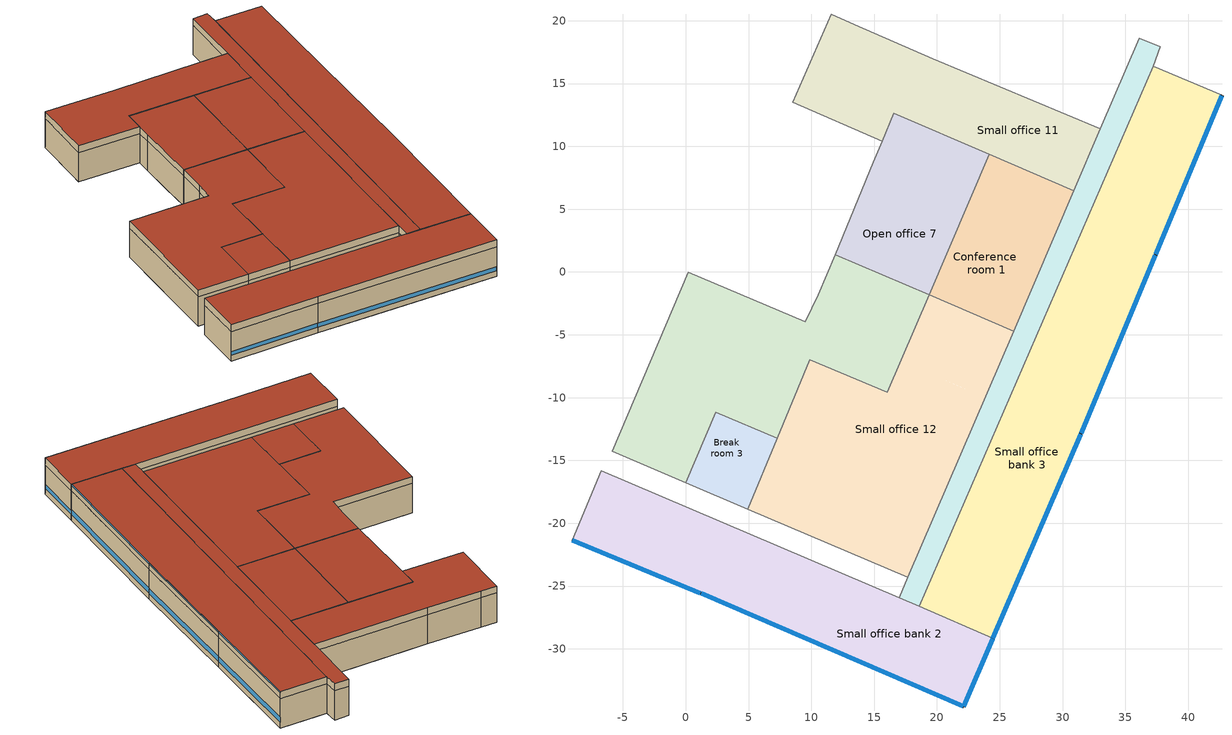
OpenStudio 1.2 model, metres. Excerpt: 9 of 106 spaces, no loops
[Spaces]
Small office bank 2
 floor to Small office 3: 2.82,-19.9 10.25,-23.06 7.92,-28.48 1.19,-25.58 2.3,-22.98 1.66,-22.65 z4.88
 floor to Corridor 1: -6.54,-15.92 -2.31,-17.71 -3.48,-20.49 -7.67,-18.67 z4.88
 floor to Storage 1: 10.25,-23.06 16.99,-25.92 24.44,-29.17 22.12,-34.59 7.92,-28.48 z4.88
 floor to Waiting area: -2.31,-17.71 2.82,-19.9 1.66,-22.65 -3.48,-20.49 z4.88
 floor to Legal corridor: -6.72,-15.84 -6.54,-15.92 -7.67,-18.67 -7.88,-18.58 z4.88
 floor ground: -7.88,-18.58 -7.67,-18.67 -3.48,-20.49 1.66,-22.65 2.3,-22.98 1.19,-25.58 -9.05,-21.34 z4.88
 wall outside: -9.05,-21.34 1.19,-25.58 22.12,-34.59 24.44,-29.17 z4.88:8.84; -9.05,-21.34 1.19,-25.58 22.12,-34.59 24.44,-29.17 z8.84:9.75
 wall to Corridor 4: 16.99,-25.92 -6.72,-15.84 z4.88:8.84; 16.99,-25.92 -6.72,-15.84 z8.84:9.75
 wall to Corridor 3: 18.61,-26.63 16.99,-25.92 z4.88:8.84; 18.61,-26.63 16.99,-25.92 z8.84:9.75
 wall to Small office bank 3: 24.44,-29.17 18.61,-26.63 z4.88:8.84; 24.44,-29.17 18.61,-26.63 z8.84:9.75
 wall to Open office 3: -6.72,-15.84 -9.05,-21.34 z4.88:8.84; -6.72,-15.84 -9.05,-21.34 z8.84:9.75
 window (Dbl Blue 6mm/6mm Air): 22.14,-34.56 24.43,-29.2 / 1.22,-25.59 22.09,-34.58 / -9.02,-21.35 1.15,-25.56 z5.64:6.14
 roof outside: -9.05,-21.34 1.19,-25.58 22.12,-34.59 24.44,-29.17 18.61,-26.63 16.99,-25.92 -6.72,-15.84 z9.75
Small office bank 3
 floor to Open office travel: 37.21,16.39 38.31,15.92 32.94,3.28 31.75,3.78 z4.88
 floor to Loading dock 1: 29.41,-1.63 32.25,-2.86 28.49,-11.6 31.47,-12.89 28.18,-20.51 22.34,-17.99 z4.88
 floor to Storage 1: 22.34,-17.99 28.18,-20.51 24.44,-29.17 18.61,-26.63 z4.88
 floor to Corridor 2: 33.8,5.3 38.25,3.41 37.4,1.36 34.59,2.57 32.25,-2.86 29.41,-1.63 31.75,3.78 32.94,3.28 z4.88
 floor ground: 34.59,2.57 37.4,1.36 31.47,-12.89 28.49,-11.6 z4.88
 floor to 170: 38.31,15.92 42.69,14.07 38.25,3.41 33.8,5.3 z4.88
 wall outside: 24.44,-29.17 31.47,-12.89 37.4,1.36 42.69,14.07 z4.88:8.84; 24.44,-29.17 31.47,-12.89 37.4,1.36 42.69,14.07 z8.84:9.75
 wall to Corridor 3: 37.21,16.39 18.61,-26.63 z4.88:8.84; 37.21,16.39 18.61,-26.63 z8.84:9.75
 wall to Open office bank 3: 42.69,14.07 37.21,16.39 z4.88:8.84; 42.69,14.07 37.21,16.39 z8.84:9.75
 window (Dbl Blue 6mm/6mm Air): 37.41,1.39 42.68,14.04 / 24.45,-29.14 31.45,-12.92 / 31.48,-12.85 37.39,1.33 z9.57:9.73; 37.41,1.39 42.68,14.04 / 31.48,-12.85 37.39,1.33 / 24.45,-29.14 31.45,-12.92 z5.64:6.31
 roof outside: 24.44,-29.17 31.47,-12.89 37.4,1.36 42.69,14.07 37.21,16.39 18.61,-26.63 z9.75
Corridor 3
 floor to Open office travel: 36.12,18.61 37.79,17.93 37.21,16.39 31.75,3.78 30.05,4.49 z4.88
 floor to Large conference: 23.4,-11 23.87,-11.21 21.17,-17.49 20.7,-17.3 z4.88
 floor to 171: 23.83,-9.99 24.31,-10.2 23.87,-11.21 23.4,-11 z4.88
 floor to Travel office: 27.73,-0.91 28.22,-1.12 24.31,-10.2 23.83,-9.99 z4.88
 floor to Loading dock 1: 28.22,-1.12 29.41,-1.63 22.34,-17.99 21.17,-17.49 z4.88
 floor to Corridor 2: 30.05,4.49 31.75,3.78 29.41,-1.63 28.22,-1.12 27.73,-0.91 z4.88
 floor to Storage 1: 20.7,-17.3 21.17,-17.49 22.34,-17.99 18.61,-26.63 16.99,-25.92 z4.88
 wall to Corridor 4: 17.68,-24.31 16.99,-25.92 z4.88:8.84; 17.68,-24.31 16.99,-25.92 z8.84:9.75
 wall to Small office 12: 26.1,-4.71 17.68,-24.31 z4.88:8.84; 26.1,-4.71 17.68,-24.31 z8.84:9.75
 wall to Conference room 1: 30.91,6.48 26.1,-4.71 z4.88:8.84; 30.91,6.48 26.1,-4.71 z8.84:9.75
 wall to Small office 11: 33.02,11.39 30.91,6.48 z4.88:8.84; 33.02,11.39 30.91,6.48 z8.84:9.75
 wall to Small office 10: 36.12,18.61 33.02,11.39 z4.88:8.84; 36.12,18.61 33.02,11.39 z8.84:9.75
 wall to Open office bank 3: 37.21,16.39 37.79,17.93 36.12,18.61 z4.88:8.84; 37.21,16.39 37.79,17.93 36.12,18.61 z8.84:9.75
 roof outside: 18.61,-26.63 37.21,16.39 37.79,17.93 36.12,18.61 33.02,11.39 30.91,6.48 26.1,-4.71 17.68,-24.31 16.99,-25.92 z9.75
Small office 11
 floor to Open office travel: 21.77,16.09 33.02,11.39 30.91,6.48 19.77,11.27 21.21,14.75 z4.88
 floor to Main corridor: 11.6,20.5 13.48,19.68 10.54,12.66 8.58,13.55 9.04,14.66 z4.88
 floor to Downstairs restroom: 9.04,14.66 8.58,13.55 8.56,13.55 z4.88
 floor to Retires office: 16.64,16.67 21.21,14.75 19.77,11.27 16.58,12.64 15.69,10.51 14.3,11.08 z4.88
 floor to Main break room: 12.88,18.24 16.64,16.67 14.3,11.08 10.54,12.66 z4.88
 floor to AF reserves: 13.48,19.68 19.67,16.97 21.77,16.09 21.21,14.75 12.88,18.24 z4.88
 floor to Central 2 story lobby: 8.56,13.55 8.58,13.55 10.54,12.66 15.69,10.51 15.64,10.39 8.54,13.5 z4.88
 wall to Upstairs restroom: 11.6,20.5 8.54,13.5 z4.88:8.84; 11.6,20.5 8.54,13.5 z8.84:9.75
 wall to Open office 6: 13.45,19.69 11.6,20.5 z4.88:8.84; 13.45,19.69 11.6,20.5 z8.84:9.75
 wall to Ahu 2 room: 19.67,16.97 13.45,19.69 z4.88:8.84; 19.67,16.97 13.45,19.69 z8.84:9.75
 wall to Small office 10: 33.02,11.39 19.67,16.97 z4.88:8.84; 33.02,11.39 19.67,16.97 z8.84:9.75
 wall to Conference room 1: 24.18,9.37 30.91,6.48 z4.88:8.84; 24.18,9.37 30.91,6.48 z8.84:9.75
 wall to Open office 7: 15.64,10.39 16.58,12.64 24.18,9.37 z4.88:8.84; 15.64,10.39 16.58,12.64 24.18,9.37 z8.84:9.75
 wall to Corridor 6: 8.54,13.5 15.64,10.39 z4.88:8.84; 8.54,13.5 15.64,10.39 z8.84:9.75
 roof outside: 15.64,10.39 16.58,12.64 24.18,9.37 30.91,6.48 33.02,11.39 19.67,16.97 13.45,19.69 11.6,20.5 8.54,13.5 z9.75
Conference room 1
 floor to Open office travel: 24.18,9.37 30.91,6.48 30.05,4.49 23.3,7.32 z4.88
 floor to Travel office: 22.77,6.08 27.61,4.07 25.82,-0.09 27.73,-0.91 26.1,-4.71 19.38,-1.81 z4.88
 floor to Corridor 2: 23.3,7.32 30.05,4.49 27.73,-0.91 25.82,-0.09 27.61,4.07 22.77,6.08 z4.88
 wall to Small office 12: 19.38,-1.81 26.1,-4.71 z4.88:8.84; 19.38,-1.81 26.1,-4.71 z8.84:9.75
 wall to Open office 7: 24.18,9.37 19.38,-1.81 z4.88:8.84; 24.18,9.37 19.38,-1.81 z8.84:9.75
 roof outside: 30.91,6.48 24.18,9.37 19.38,-1.81 26.1,-4.71 z9.75
Open office 7
 floor to Open office travel: 19.77,11.27 24.18,9.37 23.3,7.32 18.89,9.16 z4.88
 floor to Rm 151: 15.15,9.23 18.37,7.9 16.66,3.79 13.45,5.12 14.95,8.74 z4.88
 floor to Retires office: 16.58,12.64 19.77,11.27 18.89,9.16 15.69,10.51 z4.88
 floor to Travel office: 18.37,7.9 22.77,6.08 19.38,-1.81 11.92,1.39 13.45,5.12 16.66,3.79 z4.88
 floor to Corridor 2: 18.89,9.16 23.3,7.32 22.77,6.08 18.37,7.9 z4.88
 floor to Central 2 story lobby: 15.69,10.51 18.89,9.16 18.37,7.9 15.15,9.23 z4.88
 wall to Upstairs corridor: 14.95,8.74 11.92,1.39 z4.88:8.84; 14.95,8.74 11.92,1.39 z8.84:9.75
 wall to Corridor 6: 15.64,10.39 14.95,8.74 z4.88:8.84; 15.64,10.39 14.95,8.74 z8.84:9.75
 wall to Open office 8: 11.92,1.39 19.38,-1.81 z4.88:8.84; 11.92,1.39 19.38,-1.81 z8.84:9.75
 roof outside: 19.38,-1.81 24.18,9.37 16.58,12.64 15.64,10.39 14.95,8.74 11.92,1.39 z9.75
Small office 12
 floor to Small office 3: 5.5,-17.5 11.53,-20.1 10.95,-21.44 4.93,-18.88 z4.88
 floor to Large conference: 11.69,-7.74 16.04,-9.59 16.67,-8.11 23.4,-11 20.7,-17.3 18.7,-16.48 9.67,-12.61 z4.88
 floor to Small office 4: 6.57,-14.94 9.83,-16.29 12.62,-17.57 11.53,-20.1 5.5,-17.5 z4.88
 floor to 171: 17.11,-7.1 23.83,-9.99 23.4,-11 16.67,-8.11 z4.88
 floor to Travel office: 19.38,-1.81 26.1,-4.71 23.83,-9.99 21.7,-9.07 17.11,-7.1 z4.88
 floor to Small office 1: 7.85,-11.86 9.67,-12.61 18.7,-16.48 17.48,-19.46 12.62,-17.57 9.83,-16.29 10.52,-14.62 7.27,-13.27 z4.88
 floor to Restroom: 7.27,-13.27 10.52,-14.62 9.83,-16.29 6.57,-14.94 z4.88
 floor to Storage 1: 18.7,-16.48 20.7,-17.3 17.68,-24.31 10.95,-21.44 12.62,-17.57 17.48,-19.46 z4.88
 floor to Office 171: 9.89,-6.98 11.69,-7.74 9.67,-12.61 7.85,-11.86 z4.88
 wall to Break room 3: 7.28,-13.24 4.93,-18.88 z4.88:8.84; 7.28,-13.24 4.93,-18.88 z8.84:9.75
 wall to Open office 8: 19.38,-1.81 16.04,-9.59 9.89,-6.98 7.28,-13.24 z4.88:8.84; 19.38,-1.81 16.04,-9.59 9.89,-6.98 7.28,-13.24 z8.84:9.75
 wall to Corridor 4: 4.93,-18.88 17.68,-24.31 z4.88:8.84; 4.93,-18.88 17.68,-24.31 z8.84:9.75
 roof outside: 17.68,-24.31 26.1,-4.71 19.38,-1.81 16.04,-9.59 9.89,-6.98 7.28,-13.24 4.93,-18.88 z9.75
Open office 8
 floor to Corridor 1: 0.4,-0.09 0.61,-0.18 2.23,-0.87 -0.25,-7.14 -2.09,-11.04 -3.25,-13.72 -1.03,-14.68 -1.63,-16.09 -5.86,-14.29 -4.1,-10.32 -2.25,-6.19 z4.88
 floor to Waiting area: -1.03,-14.68 0.6,-15.38 0.01,-16.79 -1.63,-16.09 z4.88
 floor to Deliberation: 0.21,-0.01 0.4,-0.09 -1.26,-3.91 -2.25,-6.19 -2.39,-6.13 z4.88
 floor to Open office 1: 1.37,-3.04 6.69,-5.15 6.1,-6.65 8.07,-7.43 6.95,-10.12 -0.25,-7.14 z4.88
 floor to Small office 2: -0.25,-7.14 2.21,-8.16 0.47,-12.16 -2.09,-11.04 z4.88
 floor to Large conference: 12.31,-6.24 16.67,-8.11 16.04,-9.59 11.69,-7.74 z4.88
 floor to 171: 11.78,1.08 14.83,-0.18 12.74,-5.22 17.11,-7.1 16.67,-8.11 12.31,-6.24 11.27,-5.78 12.13,-3.53 10.09,-2.76 10.53,-1.83 z4.88
 floor to Travel office: 11.92,1.39 19.38,-1.81 17.11,-7.1 12.74,-5.22 14.83,-0.18 11.78,1.08 z4.88
 floor to Mech room: 2.23,-0.87 9.5,-3.96 8.07,-7.43 6.1,-6.65 6.69,-5.15 1.37,-3.04 z4.88
 floor to Small office 1: 6.47,-11.28 7.85,-11.86 7.28,-13.24 5.9,-12.66 z4.88
 floor to Break room 1: -2.09,-11.04 0.47,-12.16 -0.68,-14.83 -3.25,-13.72 z4.88
 floor to Open office 2: 2.21,-8.16 6.95,-10.12 5.9,-12.66 2.4,-11.17 0.6,-15.38 -0.68,-14.83 z4.88
 floor to Break room 2: -2.39,-6.13 -2.25,-6.19 -4.1,-10.32 -4.16,-10.29 z4.88
 floor to Office 171: 10.09,-2.76 12.13,-3.53 11.27,-5.78 12.31,-6.24 11.69,-7.74 9.89,-6.98 7.85,-11.86 6.47,-11.28 9.5,-3.96 9.52,-3.97 z4.88
 floor to Small office 5: -4.16,-10.29 -4.1,-10.32 -5.86,-14.29 z4.88
 wall to Break room 3: 0.01,-16.79 2.4,-11.17 7.28,-13.24 z4.88:8.84; 0.01,-16.79 2.4,-11.17 7.28,-13.24 z8.84:9.75
 wall to Corridor 4: -5.86,-14.29 0.01,-16.79 z4.88:8.84; -5.86,-14.29 0.01,-16.79 z8.84:9.75
 wall to Upstairs corridor: 11.92,1.39 10.53,-1.83 9.52,-3.97 0.21,-0.01 -5.86,-14.29 z4.88:8.84; 11.92,1.39 10.53,-1.83 9.52,-3.97 0.21,-0.01 -5.86,-14.29 z8.84:9.75
 roof outside: 11.92,1.39 10.53,-1.83 9.52,-3.97 0.21,-0.01 -5.86,-14.29 0.01,-16.79 2.4,-11.17 7.28,-13.24 9.89,-6.98 16.04,-9.59 19.38,-1.81 z9.75
Break room 3
 floor to Small office 3: 4.1,-16.89 5.5,-17.5 4.93,-18.88 3.51,-18.28 z4.88
 floor to Waiting area: 0.6,-15.38 4.1,-16.89 3.51,-18.28 0.01,-16.79 z4.88
 floor to Small office 4: 5.19,-14.37 6.57,-14.94 5.5,-17.5 4.1,-16.89 z4.88
 floor to Small office 1: 5.9,-12.66 7.28,-13.24 7.27,-13.27 5.88,-12.7 z4.88
 floor to Open office 2: 2.4,-11.17 5.9,-12.66 5.19,-14.37 4.1,-16.89 0.6,-15.38 z4.88
 floor to Restroom: 5.88,-12.7 7.27,-13.27 6.57,-14.94 5.19,-14.37 z4.88
 wall to Corridor 4: 0.01,-16.79 4.93,-18.88 z4.88:8.84; 0.01,-16.79 4.93,-18.88 z8.84:9.75
 roof outside: 4.93,-18.88 7.28,-13.24 2.4,-11.17 0.01,-16.79 z9.75
[Site]
Building 662 final: Latitude {deg}=30.067; Longitude {deg}=-85.567; Time Zone {hr}=-6; Elevation {m}=5
[SizingPeriod:DesignDay] Barometric Pressure {Pa}=101241; Sky Clearness=0; Rain Indicator=0; Snow Indicator=0; Day of Month=21; Daylight Saving Time Indicator=0; Dry-Bulb Temperature Range Modifier Type=DefaultMultipliers
Name | Maximum Dry-Bulb Temperature {C} | Daily Dry-Bulb Temperature Range {deltaC} | Humidity Indicating Conditions at Maximum Dry-Bulb {BasedOnField A3} | Wind Speed {m/s} | Wind Direction {deg} | Month | Day Type | Humidity Indicating Type | Solar Model Indicator | ASHRAE Taub | ASHRAE Taud
Tyndall Afb Ann Hum_n 99.6% Condns DP=>MCDB | 3.9 | 0 | -9.8 | 4 | 0 | 1 | WinterDesignDay | Dewpoint | ASHRAEClearSky
Tyndall Afb Ann Clg .4% Condns DB=>MWB | 32.9 | 7 | 25.8 | 3.9 | 240 | 7 | SummerDesignDay | Wetbulb | ASHRAETau | 0.519 | 1.937
Tyndall Afb Ann Htg 99.6% Condns DB | 0 | 0 | 0 | 4 | 0 | 1 | WinterDesignDay | Wetbulb | ASHRAEClearSky
Tyndall Afb Ann Clg .4% Condns Enth=>MDB | 30.9 | 7 | 88400 | 3.9 | 240 | 7 | SummerDesignDay | Enthalpy | ASHRAETau | 0.519 | 1.937
[Building]
Building 662: Default Construction Set=Default Construction Set 1; Default Schedule Set=Default Schedule Set 1
[ClimateZones]
Climate Zone Institution Name 1=ASHRAE; Climate Zone Document Name 1=ANSI/ASHRAE Standard 169; Climate Zone Document Year 1=2006; Climate Zone Institution Name 2=CEC; Climate Zone Document Name 2=California Climate Zone Descriptions; Climate Zone Document Year 2=1995
[Construction]
SLAB-ON-GRADE-FLOOR: Heavyweight Concrete - 8 in. - 140 lb/ft3
INTERIOR-WALL: Concrete Block - 10 in. - 105 lb/ft3 - Solid Grouted
INTERIOR-FLOOR: Carpet - 1/2 in., Lightweight Concrete - 6 in. - 80 lb/ft3
EXTERIOR-WALL: Brick - Fired Clay - 4 in. - 130 lb/ft3, Concrete Block - 10 in. - 115 lb/ft3 - Solid Grouted
EXTERIOR-ROOF: Built-up Roofing - 3/8 in., Cellular Polyisocyanurate - Gaspermeable Facers - 4 in., Metal Surface - 1/16 in., Steel-Framed - 4 in. Studs - 16 in. OC - R-0 Cavity Insulation
Dbl Blue 6mm/6mm Air: BLUE 6MM, AIR 6MM, CLEAR 6MM
[Material]
Name | Roughness | Thickness {m} | Conductivity {W/m-K} | Density {kg/m3} | Specific Heat {J/kg-K}
Heavyweight Concrete - 8 in. - 140 lb/ft3 | MediumRough | 0.2032 | 1.95 | 2242.58 | 900
Concrete Block - 10 in. - 105 lb/ft3 - Solid Grouted | MediumRough | 0.254 | 1.22594 | 1681.94 | 976.123
Carpet - 1/2 in. | MediumRough | 0.0127 | 0.06 | 288 | 1380
Lightweight Concrete - 6 in. - 80 lb/ft3 | MediumRough | 0.1524 | 0.53 | 1281.48 | 840
Brick - Fired Clay - 4 in. - 130 lb/ft3 | MediumRough | 0.1016 | 1.02 | 2082.4 | 790
Concrete Block - 10 in. - 115 lb/ft3 - Solid Grouted | MediumRough | 0.254 | 1.3269 | 1842.12 | 921.824
Built-up Roofing - 3/8 in. | Rough | 0.009525 | 0.16 | 1120 | 1460
Cellular Polyisocyanurate - Gaspermeable Facers - 4 in. | Rough | 0.1016 | 0.0245 | 32 | 920
Metal Surface - 1/16 in. | Smooth | 0.0015875 | 45.28 | 7824 | 500
Steel-Framed - 4 in. Studs - 16 in. OC - R-0 Cavity Insulation | Smooth | 0.0889 | 0.63825 | 81.3738 | 628.02
[WindowMaterial:Glazing] Optical Data Type=SpectralAverage; Thickness {m}=0.006; Infrared Transmittance at Normal Incidence=0; Front Side Infrared Hemispherical Emissivity=0.84; Back Side Infrared Hemispherical Emissivity=0.84; Conductivity {W/m-K}=0.9
Name | Solar Transmittance at Normal Incidence | Front Side Solar Reflectance at Normal Incidence | Back Side Solar Reflectance at Normal Incidence | Visible Transmittance at Normal Incidence | Front Side Visible Reflectance at Normal Incidence | Back Side Visible Reflectance at Normal Incidence
BLUE 6MM | 0.48 | 0.05 | 0.05 | 0.57 | 0.06 | 0.06
CLEAR 6MM | 0.775 | 0.071 | 0.071 | 0.881 | 0.08 | 0.08
[WindowMaterial:Gas]
AIR 6MM: Gas Type=Air; Thickness {m}=0.0063
[DefaultConstructionSet]
Default Construction Set 1: Default Exterior Surface Constructions=Default Surface Constructions 1; Default Interior Surface Constructions=Default Surface Constructions 3; Default Ground Contact Surface Constructions=Default Surface Constructions 2; Default Exterior SubSurface Constructions=Default Sub Surface Constructions 1; Default Interior SubSurface Constructions=Default Sub Surface Constructions 2
[DefaultSurfaceConstructions]
Name | Wall Construction | Roof Ceiling Construction | Floor Construction
Default Surface Constructions 1 | EXTERIOR-WALL | EXTERIOR-ROOF
Default Surface Constructions 2 |  |  | SLAB-ON-GRADE-FLOOR
Default Surface Constructions 3 | INTERIOR-WALL |  | INTERIOR-FLOOR
[DefaultSubSurfaceConstructions]
Default Sub Surface Constructions 1; Default Sub Surface Constructions 2
[ElectricEquipment:Definition] Design Level Calculation Method=EquipmentLevel
Name | Design Level {W}
Generic Beverage Vending Machine | 1145
Generic Water Cooler | 500
Generic CRT TV - 21 in | 135
Generic Coffee Maker - 800W | 80
Generic Mini-Fridge - 4.4 cubic foot | 31.68
Generic Projector - 1250W | 625
Samsung -40-inch Class LED 6100 Series Smart TV | 48
Generic Coffee Maker - 100W | 5
Generic Refrigerator - 18 cubic foot | 200
Generic Microwave - 1460W | 73
Generic Desktop Printer | 40
Generic Network Printer | 600
Generic LCD Monitor - 20 in | 26
Generic Desktop Computer | 240
[People:Definition]
Low Activity - Office Work- Standing with Some Walking: Number of People Calculation Method=People; Number of People {people}=1; Fraction Radiant=0.3
[WaterUse:Equipment:Definition]
0.094635 m^3/hr Faucet: Peak Flow Rate {m3/s}=2.62875e-08; Target Temperature Schedule=1.8925 L/s Urinal mixed temp 60.0F
[SpaceType] Design Specification Outdoor Air Object=Design Specification Outdoor Air 1
Break room; Conference; Small office; Corridor; Open office
[ThermalZone] Use Ideal Air Loads=No
Name | Thermostat
Ahu 2 b | thermostat-4cec5ff4-9668-4826-8256-b2074c4d4bab
Ahu 2 c | thermostat-5195a834-dc44-4884-8cd9-202e4f8679a3
Ahu 2 a | thermostat-59e1cae2-8947-4379-8ae2-af80795b3ac6
Ahu 2 k 1 | thermostat-ac6e7f04-8408-4095-91e8-7744ebb48642
Ahu 2 e | thermostat-cdf85a7d-ec3b-46cd-99f6-6d7da13257ea
Ahu 2 h | thermostat-e096a29f-7eec-43b5-92e5-c8038f05bebf
Ahu 2 I | thermostat-f2a1f763-bfa8-4f0c-ba92-28f3e9233708
[DefaultScheduleSet]
Default Schedule Set 1: Hours of Operation Schedule=Default HVAC Operation 24/7-365; Number of People Schedule=Level Occupancy; People Activity Level Schedule=Default People Activity Schedule Very Low Activity - Seated Passive; Lighting Schedule=Level Lights; Electric Equipment Schedule=Level Equipment; Gas Equipment Schedule=Level Equipment; Infiltration Schedule=Infiltration Schedule 100% 24/7-365; Other Equipment Schedule=Level Elevators
[BuildingStory]
Level 1: Nominal Z Coordinate {m}=4.8768; Nominal Floor to Floor Height {m}=4.8768
[Space] Building Story=Level 1
Name | Space Type | Thermal Zone
Small office bank 2 | Small office | Ahu 2 a
Small office bank 3 | Small office | Ahu 2 b
Corridor 3 | Corridor | Ahu 2 c
Small office 11 | Small office | Ahu 2 e
Conference room 1 | Conference | Ahu 2 e
Open office 7 | Open office | Ahu 2 k 1
Small office 12 | Small office | Ahu 2 c
Open office 8 | Open office | Ahu 2 I
Break room 3 | Break room | Ahu 2 h
[Lights]
Name | Lights Definition | Space or SpaceType | Multiplier
Avg Small office Small office bank 2 OS:Lights | (2) 32.0W T8 Linear Fluorescent (1) 0.88BF Fluorescent Electronic Non-Dimming | Small office bank 2 | 13
Avg Small office Small office bank 2 OS:Lights 1 | (3) 32.0W T8 Linear Fluorescent (3) 0.88BF Fluorescent Electronic Non-Dimming | Small office bank 2 | 6
Avg Small office Small office bank 3 OS:Lights | (2) 32.0W T8 Linear Fluorescent (1) 0.88BF Fluorescent Electronic Non-Dimming | Small office bank 3 | 20
Avg Small office Small office bank 3 OS:Lights 1 | (3) 32.0W T8 Linear Fluorescent (3) 0.88BF Fluorescent Electronic Non-Dimming | Small office bank 3 | 9
Avg Small office Small office 11 OS:Lights | (2) 32.0W T8 Linear Fluorescent (1) 0.88BF Fluorescent Electronic Non-Dimming | Small office 11 | 9
Avg Small office Small office 11 OS:Lights 1 | (3) 32.0W T8 Linear Fluorescent (3) 0.88BF Fluorescent Electronic Non-Dimming | Small office 11 | 4
Avg Conference Conference room 1 OS:Lights | (2) 32.0W T8 Linear Fluorescent (1) 0.88BF Fluorescent Electronic Non-Dimming | Conference room 1 | 5
Avg Conference Conference room 1 OS:Lights 1 | (3) 32.0W T8 Linear Fluorescent (3) 0.88BF Fluorescent Electronic Non-Dimming | Conference room 1 | 4
Avg Conference Conference room 1 OS:Lights 2 | (1) 100.0W A19 Standard Incandescent | Conference room 1 | 7
Avg Corridor Corridor 3 OS:Lights | (2) 32.0W T8 Linear Fluorescent (1) 0.88BF Fluorescent Electronic Non-Dimming | Corridor 3 | 6
Avg Break room Break room 3 OS:Lights | (2) 32.0W T8 Linear Fluorescent (1) 0.88BF Fluorescent Electronic Non-Dimming | Break room 3 | 4
Avg Open office Open office 7 OS:Lights | (2) 32.0W T8 Linear Fluorescent (1) 0.88BF Fluorescent Electronic Non-Dimming | Open office 7 | 12
Avg Open office Open office 7 OS:Lights 1 | (3) 32.0W T8 Linear Fluorescent (3) 0.88BF Fluorescent Electronic Non-Dimming | Open office 7 | 0
Avg Open office Open office 7 OS:Lights 2 | (1) 23.0W  Compact Fluorescent | Open office 7 | 1
Avg Open office Open office 7 OS:Lights 3 | (3) 40.0W T12 Linear Fluorescent (3) 1.2BF Fluorescent Magnetic Non-Dimming | Open office 7 | 1
Avg Open office Open office 8 OS:Lights | (2) 32.0W T8 Linear Fluorescent (1) 0.88BF Fluorescent Electronic Non-Dimming | Open office 8 | 25
Avg Open office Open office 8 OS:Lights 1 | (3) 32.0W T8 Linear Fluorescent (3) 0.88BF Fluorescent Electronic Non-Dimming | Open office 8 | 1
Avg Open office Open office 8 OS:Lights 2 | (1) 23.0W  Compact Fluorescent | Open office 8 | 2
Avg Open office Open office 8 OS:Lights 3 | (3) 40.0W T12 Linear Fluorescent (3) 1.2BF Fluorescent Magnetic Non-Dimming | Open office 8 | 2
[ElectricEquipment]
Name | Electric Equipment Definition | Space or SpaceType | Multiplier
Avg Small office Small office bank 2 OS:ElectricEquipment | Generic LCD Monitor - 20 in | Small office bank 2 | 11
Avg Small office Small office bank 2 OS:ElectricEquipment 1 | Generic Microwave - 1460W | Small office bank 2 | 1
Avg Small office Small office bank 2 OS:ElectricEquipment 2 | Generic Water Cooler | Small office bank 2 | 0
Avg Small office Small office bank 2 OS:ElectricEquipment 3 | Generic Mini-Fridge - 4.4 cubic foot | Small office bank 2 | 1
Avg Small office Small office bank 2 OS:ElectricEquipment 4 | Generic Network Printer | Small office bank 2 | 0
Avg Small office Small office bank 2 OS:ElectricEquipment 5 | Generic Coffee Maker - 100W | Small office bank 2 | 0
Avg Small office Small office bank 2 OS:ElectricEquipment 6 | Generic Refrigerator - 18 cubic foot | Small office bank 2 | 1
Avg Small office Small office bank 2 OS:ElectricEquipment 7 | Generic Desktop Printer | Small office bank 2 | 3
Avg Small office Small office bank 2 OS:ElectricEquipment 8 | Generic CRT TV - 21 in | Small office bank 2 | 1
Avg Small office Small office bank 2 OS:ElectricEquipment 9 | Generic Desktop Computer | Small office bank 2 | 7
Avg Small office Small office bank 3 OS:ElectricEquipment | Generic LCD Monitor - 20 in | Small office bank 3 | 16
Avg Small office Small office bank 3 OS:ElectricEquipment 1 | Generic Microwave - 1460W | Small office bank 3 | 2
Avg Small office Small office bank 3 OS:ElectricEquipment 2 | Generic Water Cooler | Small office bank 3 | 0
Avg Small office Small office bank 3 OS:ElectricEquipment 3 | Generic Mini-Fridge - 4.4 cubic foot | Small office bank 3 | 2
Avg Small office Small office bank 3 OS:ElectricEquipment 4 | Generic Network Printer | Small office bank 3 | 0
Avg Small office Small office bank 3 OS:ElectricEquipment 5 | Generic Coffee Maker - 100W | Small office bank 3 | 0
Avg Small office Small office bank 3 OS:ElectricEquipment 6 | Generic Refrigerator - 18 cubic foot | Small office bank 3 | 1
Avg Small office Small office bank 3 OS:ElectricEquipment 7 | Generic Desktop Printer | Small office bank 3 | 4
Avg Small office Small office bank 3 OS:ElectricEquipment 8 | Generic CRT TV - 21 in | Small office bank 3 | 1
Avg Small office Small office bank 3 OS:ElectricEquipment 9 | Generic Desktop Computer | Small office bank 3 | 10
Avg Small office Small office 11 OS:ElectricEquipment | Generic LCD Monitor - 20 in | Small office 11 | 8
Avg Small office Small office 11 OS:ElectricEquipment 1 | Generic Microwave - 1460W | Small office 11 | 1
Avg Small office Small office 11 OS:ElectricEquipment 2 | Generic Water Cooler | Small office 11 | 0
Avg Small office Small office 11 OS:ElectricEquipment 3 | Generic Mini-Fridge - 4.4 cubic foot | Small office 11 | 1
Avg Small office Small office 11 OS:ElectricEquipment 4 | Generic Network Printer | Small office 11 | 0
Avg Small office Small office 11 OS:ElectricEquipment 5 | Generic Coffee Maker - 100W | Small office 11 | 0
Avg Small office Small office 11 OS:ElectricEquipment 6 | Generic Refrigerator - 18 cubic foot | Small office 11 | 0
Avg Small office Small office 11 OS:ElectricEquipment 7 | Generic Desktop Printer | Small office 11 | 2
Avg Small office Small office 11 OS:ElectricEquipment 8 | Generic CRT TV - 21 in | Small office 11 | 1
Avg Small office Small office 11 OS:ElectricEquipment 9 | Generic Desktop Computer | Small office 11 | 5
Avg Conference Conference room 1 OS:ElectricEquipment | Generic LCD Monitor - 20 in | Conference room 1 | 0
Avg Conference Conference room 1 OS:ElectricEquipment 1 | Generic Projector - 1250W | Conference room 1 | 0
Avg Conference Conference room 1 OS:ElectricEquipment 2 | Generic Desktop Computer | Conference room 1 | 0
Avg Break room Break room 3 OS:ElectricEquipment | Generic Beverage Vending Machine | Break room 3 | 1
Avg Break room Break room 3 OS:ElectricEquipment 1 | Generic Coffee Maker - 800W | Break room 3 | 0
Avg Break room Break room 3 OS:ElectricEquipment 2 | Generic Microwave - 1460W | Break room 3 | 2
Avg Break room Break room 3 OS:ElectricEquipment 3 | Generic Mini-Fridge - 4.4 cubic foot | Break room 3 | 1
Avg Break room Break room 3 OS:ElectricEquipment 4 | Generic Refrigerator - 18 cubic foot | Break room 3 | 0
Avg Break room Break room 3 OS:ElectricEquipment 5 | Generic CRT TV - 21 in | Break room 3 | 0
Avg Open office Open office 7 OS:ElectricEquipment | Generic LCD Monitor - 20 in | Open office 7 | 7
Avg Open office Open office 7 OS:ElectricEquipment 1 | Generic Microwave - 1460W | Open office 7 | 0
Avg Open office Open office 7 OS:ElectricEquipment 2 | Generic Mini-Fridge - 4.4 cubic foot | Open office 7 | 0
Avg Open office Open office 7 OS:ElectricEquipment 3 | Generic Network Printer | Open office 7 | 1
Avg Open office Open office 7 OS:ElectricEquipment 4 | Generic Coffee Maker - 100W | Open office 7 | 0
Avg Open office Open office 7 OS:ElectricEquipment 5 | Generic Refrigerator - 18 cubic foot | Open office 7 | 0
Avg Open office Open office 7 OS:ElectricEquipment 6 | Generic Desktop Printer | Open office 7 | 1
Avg Open office Open office 7 OS:ElectricEquipment 7 | Generic Desktop Computer | Open office 7 | 5
Avg Open office Open office 7 OS:ElectricEquipment 8 | Samsung -40-inch Class LED 6100 Series Smart TV | Open office 7 | 0
Avg Open office Open office 8 OS:ElectricEquipment | Generic LCD Monitor - 20 in | Open office 8 | 15
Avg Open office Open office 8 OS:ElectricEquipment 1 | Generic Microwave - 1460W | Open office 8 | 0
Avg Open office Open office 8 OS:ElectricEquipment 2 | Generic Mini-Fridge - 4.4 cubic foot | Open office 8 | 0
Avg Open office Open office 8 OS:ElectricEquipment 3 | Generic Network Printer | Open office 8 | 3
Avg Open office Open office 8 OS:ElectricEquipment 4 | Generic Coffee Maker - 100W | Open office 8 | 0
Avg Open office Open office 8 OS:ElectricEquipment 5 | Generic Refrigerator - 18 cubic foot | Open office 8 | 0
Avg Open office Open office 8 OS:ElectricEquipment 6 | Generic Desktop Printer | Open office 8 | 1
Avg Open office Open office 8 OS:ElectricEquipment 7 | Generic Desktop Computer | Open office 8 | 10
Avg Open office Open office 8 OS:ElectricEquipment 8 | Samsung -40-inch Class LED 6100 Series Smart TV | Open office 8 | 1
[People] People Definition=Low Activity - Office Work- Standing with Some Walking
Name | Space or SpaceType | Multiplier
Avg Small office Small office bank 2 OS:People | Small office bank 2 | 7
Avg Small office Small office bank 3 OS:People | Small office bank 3 | 10
Avg Small office Small office 11 OS:People | Small office 11 | 5
Avg Break room Break room 3 OS:People | Break room 3 | 1
Avg Open office Open office 7 OS:People | Open office 7 | 5
Avg Open office Open office 8 OS:People | Open office 8 | 11
[WaterUse:Equipment]
Avg Break room Break room 3 OS:WaterUse:Equipment: Water Use Equipment Definition=0.094635 m^3/hr Faucet; Space=Break room 3
[ThermostatSetpoint:DualSetpoint] Heating Setpoint Temperature Schedule=Building Thermostat Heating Setpoint; Cooling Setpoint Temperature Schedule=Building Thermostat Cooling Setpoint
thermostat-4cec5ff4-9668-4826-8256-b2074c4d4bab; thermostat-5195a834-dc44-4884-8cd9-202e4f8679a3; thermostat-59e1cae2-8947-4379-8ae2-af80795b3ac6; thermostat-ac6e7f04-8408-4095-91e8-7744ebb48642; thermostat-cdf85a7d-ec3b-46cd-99f6-6d7da13257ea; thermostat-e096a29f-7eec-43b5-92e5-c8038f05bebf; thermostat-f2a1f763-bfa8-4f0c-ba92-28f3e9233708
[DesignSpecification:OutdoorAir]
Design Specification Outdoor Air 1: Outdoor Air Flow per Person {m3/s-person}=0.0107645
[SpaceInfiltration:DesignFlowRate] Design Flow Rate Calculation Method=AirChanges/Hour; Design Flow Rate=0; Air Changes per Hour=0.2
Name | Space or SpaceType
ASHRAE 90.1-2004 MediumOffice Infil 1 | Break room
ASHRAE 90.1-2004 MediumOffice Infil 2 | Conference
ASHRAE 90.1-2004 MediumOffice Infil 3 | Corridor
ASHRAE 90.1-2004 MediumOffice Infil 9 | Open office
ASHRAE 90.1-2004 MediumOffice Infil 11 | Small office
[Schedule:Day]
Schedule Day 2; Schedule Day 3; Schedule Day 4; All Weekends 12; Level Occupancy Winter Design Day 1; Schedule Day 5; All Weekends 13; Level Elevators Winter Design Day 1; Schedule Day 7; Schedule Day 8: 24, 0, 0
All Weekdays 10; Building Thermostat Cooling Setpoint Winter Design Day 1: 24, 0, 22.2222
All Weekends 10; Building Thermostat Cooling Setpoint Summer Design Day 1: 24, 0, 22.4444
All Weekdays 11; All Weekends 11; Building Thermostat Heating Setpoint Winter Design Day 1; Building Thermostat Heating Setpoint Summer Design Day 1: 24, 0, 20
All Weekdays 12: 6, 0, 0, 11, 15, 0.845, 12, 30, 0.4025, 18, 0, 0.845, 24, 0, 0
Level Occupancy Summer Design Day 1; Level Equipment Summer Design Day 1: 24, 0, 0.845
All Weekdays 13: 5, 30, 0, 19, 45, 0.2925, 24, 0, 0
Level Elevators Summer Design Day 1: 24, 0, 0.2925
All Weekdays 15: 4, 30, 0.3025, 6, 15, 0.6075, 18, 0, 0.845, 19, 45, 0.5975, 20, 30, 0.2975, 24, 0, 0.2975
All Weekends 15: 24, 0, 0.3
Level Equipment Winter Design Day 1: 24, 0, 0.2975
All Weekdays 16: 6, 15, 0.5, 11, 45, 0.85, 13, 30, 0.675, 18, 0, 0.8375, 24, 0, 0.1975
All Weekends 16: 24, 0, 0.2025
Level Lights Winter Design Day 1: 24, 0, 0.1975
Level Lights Summer Design Day 1: 24, 0, 0.85
Schedule Day 10: 24, 0, 15.5556
Schedule Day 11; Schedule Day 12: 24, 0, 1
Schedule Day 13: 24, 0, 120
[Schedule:Ruleset]
Name | Default Day Schedule | Summer Design Day Schedule | Winter Design Day Schedule
Building Thermostat Cooling Setpoint | Schedule Day 2 | Building Thermostat Cooling Setpoint Summer Design Day 1 | Building Thermostat Cooling Setpoint Winter Design Day 1
Building Thermostat Heating Setpoint | Schedule Day 3 | Building Thermostat Heating Setpoint Summer Design Day 1 | Building Thermostat Heating Setpoint Winter Design Day 1
Level Occupancy | Schedule Day 4 | Level Occupancy Summer Design Day 1 | Level Occupancy Winter Design Day 1
Level Elevators | Schedule Day 5 | Level Elevators Summer Design Day 1 | Level Elevators Winter Design Day 1
Level Equipment | Schedule Day 7 | Level Equipment Summer Design Day 1 | Level Equipment Winter Design Day 1
Level Lights | Schedule Day 8 | Level Lights Summer Design Day 1 | Level Lights Winter Design Day 1
1.8925 L/s Urinal mixed temp 60.0F | Schedule Day 10
Default HVAC Operation 24/7-365 | Schedule Day 11
Infiltration Schedule 100% 24/7-365 | Schedule Day 12
Default People Activity Schedule Very Low Activity - Seated Passive | Schedule Day 13
[Schedule:Rule]
Name | Schedule Ruleset | Rule Order | Day Schedule | Apply Sunday | Apply Monday | Apply Tuesday | Apply Wednesday | Apply Thursday | Apply Friday | Apply Saturday
Building Thermostat Cooling Setpoint Default Weekday Schedule | Building Thermostat Cooling Setpoint | 1 | All Weekdays 10 | No | Yes | Yes | Yes | Yes | Yes | No
Building Thermostat Cooling Setpoint Default Weekend Schedule | Building Thermostat Cooling Setpoint | 0 | All Weekends 10 | Yes | No | No | No | No | No | Yes
Building Thermostat Heating Setpoint Default Weekday Schedule | Building Thermostat Heating Setpoint | 1 | All Weekdays 11 | No | Yes | Yes | Yes | Yes | Yes | No
Building Thermostat Heating Setpoint Default Weekend Schedule | Building Thermostat Heating Setpoint | 0 | All Weekends 11 | Yes | No | No | No | No | No | Yes
Level Occupancy Default Weekday Schedule | Level Occupancy | 1 | All Weekdays 12 | No | Yes | Yes | Yes | Yes | Yes | No
Level Occupancy Default Weekend Schedule | Level Occupancy | 0 | All Weekends 12 | Yes | No | No | No | No | No | Yes
Level Elevators Default Weekday Schedule | Level Elevators | 1 | All Weekdays 13 | No | Yes | Yes | Yes | Yes | Yes | No
Level Elevators Default Weekend Schedule | Level Elevators | 0 | All Weekends 13 | Yes | No | No | No | No | No | Yes
Level Equipment Default Weekday Schedule | Level Equipment | 1 | All Weekdays 15 | No | Yes | Yes | Yes | Yes | Yes | No
Level Equipment Default Weekend Schedule | Level Equipment | 0 | All Weekends 15 | Yes | No | No | No | No | No | Yes
Level Lights Default Weekday Schedule | Level Lights | 1 | All Weekdays 16 | No | Yes | Yes | Yes | Yes | Yes | No
Level Lights Default Weekend Schedule | Level Lights | 0 | All Weekends 16 | Yes | No | No | No | No | No | Yes
